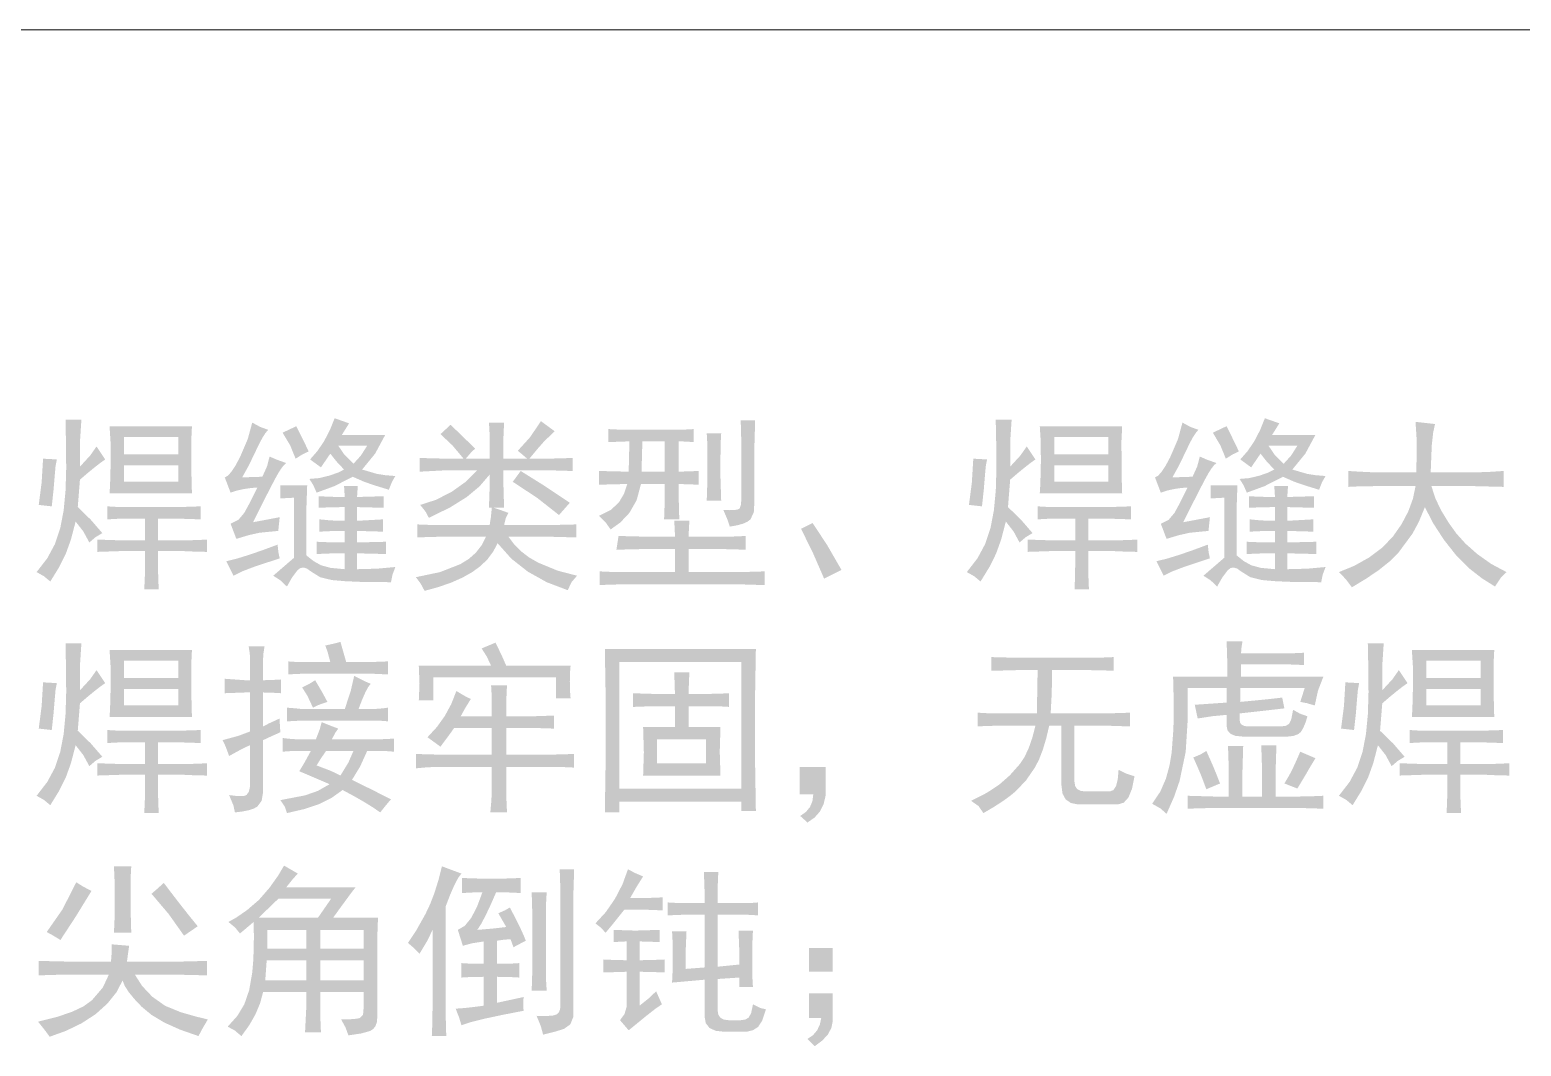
# Model space of a CAD drawing. Header units: millimetres. Extents: x 3 to 591, y 5 to 206.
# Drawn here: x 467.81 to 491.14, y 188.92 to 204.82 of the extents above; entities that cross this region are included whole.
import ezdxf

# ---------------------------------------------------------------- set-up
doc = ezdxf.new("R2010")
doc.units = ezdxf.units.MM

msp = doc.modelspace()

# ---------------------------------------------------------------- hatches: boundary and pattern name
h = msp.add_hatch(color=7)
h.paths.add_polyline_path([(472.140541, 196.598349), (472.253333, 196.508983), (472.366539, 196.445662), (472.516056, 196.404597), (472.73916, 196.383375), (472.73916, 196.631973), (472.499106, 196.629148), (472.298739, 196.620949), (472.298739, 196.812772), (472.499106, 196.804366), (472.73916, 196.801748), (472.73916, 196.982546), (472.52708, 196.979652), (472.343939, 196.970971), (472.343939, 197.163345), (472.52708, 197.146257), (472.73916, 197.140745), (472.73916, 197.355168), (472.518812, 197.352343), (472.332364, 197.344143), (472.332364, 197.524942), (472.518812, 197.51626), (472.73916, 197.513366), (472.728136, 197.683141), (472.942559, 197.683141), (472.931535, 197.513366), (473.349356, 197.524942), (473.349356, 197.344143), (472.931535, 197.355168), (472.931535, 197.140745), (473.338331, 197.163345), (473.338331, 196.970971), (472.931535, 196.982546), (472.931535, 196.801748), (473.383531, 196.812772), (473.383531, 196.620949), (472.931535, 196.631973), (472.931535, 196.383375), (473.244901, 196.391781), (473.530154, 196.417551), (473.485093, 196.296076), (473.462355, 196.179977), (472.982246, 196.185489), (472.749082, 196.195411), (472.535762, 196.213601), (472.351932, 196.259145), (472.207789, 196.349751), (472.148172, 196.392953), (472.093412, 196.410109), (472.043613, 196.401221), (471.998878, 196.366287), (471.9153, 196.254942), (471.834616, 196.112177), (471.730092, 196.211051), (471.620193, 196.2814), (471.947615, 196.564174), (471.947615, 197.502342), (471.733193, 197.490767), (471.733193, 197.694165), (472.151565, 197.694165), (472.140541, 197.377768)])
h.paths.add_polyline_path([(472.366539, 197.976939), (472.196765, 198.100962), (472.314036, 198.235183), (472.417251, 198.389248), (472.506134, 198.560055), (472.580962, 198.745333), (472.80696, 198.665958), (472.693961, 198.485159), (473.371956, 198.485159), (473.213757, 198.191361), (473.010358, 197.942763), (473.241869, 197.874964), (473.367615, 197.855051), (473.530154, 197.84134), (473.476549, 197.747909), (473.428731, 197.626366), (473.191157, 197.699677), (473.041502, 197.751905), (472.863735, 197.829764), (472.57545, 197.68259), (472.298739, 197.581166), (472.247821, 197.696921), (472.18574, 197.79614), (472.336567, 197.80868), (472.496075, 197.846852), (472.636083, 197.896048), (472.728136, 197.942763), (472.606593, 198.072643), (472.513162, 198.191361)])
h.paths.add_polyline_path([(470.862824, 197.81874), (470.911408, 197.84686), (470.967072, 197.908932), (471.029868, 198.005007), (471.099846, 198.135137), (471.221458, 198.417497), (471.29222, 198.677533), (471.416519, 198.609458), (471.540818, 198.564534), (471.499064, 198.514218), (471.453175, 198.442715), (471.403152, 198.350128), (471.348996, 198.236561), (471.238615, 198.0076), (471.134022, 197.81874), (471.320539, 197.826939), (471.450419, 197.829764), (471.523662, 197.993544), (471.563418, 198.146162), (471.673455, 198.098137), (471.823592, 198.044738), (471.786816, 198.01145), (471.744355, 197.957026), (471.696313, 197.881415), (471.642793, 197.784564), (471.579128, 197.662298), (471.501407, 197.510473), (471.409629, 197.329088), (471.303796, 197.118145), (471.350942, 197.127128), (471.436225, 197.143294), (471.559749, 197.166592), (471.721617, 197.196969), (471.699017, 196.982546), (471.40522, 196.953883), (471.235583, 196.915849), (471.043622, 196.857972), (470.953223, 197.095545), (471.07449, 197.154525), (471.167646, 197.264768), (471.258252, 197.431442), (471.371595, 197.660541), (471.279474, 197.654822), (471.162134, 197.637941), (471.045069, 197.612241), (470.953223, 197.581166)])
h.paths.add_polyline_path([(471.721617, 196.553149), (471.325845, 196.422511), (471.136502, 196.350509), (470.998423, 196.2814), (470.885424, 196.50795), (471.054853, 196.54998), (471.247021, 196.609373), (471.458825, 196.682685), (471.687993, 196.767572), (471.701704, 196.646098)])
h.paths.add_polyline_path([(471.981791, 198.620758), (472.044715, 198.494357), (472.097822, 198.386354), (472.141006, 198.296747), (472.174165, 198.225537), (472.077771, 198.179992), (471.970215, 198.112537), (471.885466, 198.32131), (471.766817, 198.519334)])
h.paths.add_polyline_path([(472.874759, 198.033162), (472.990515, 198.16008), (473.089733, 198.315936), (472.637737, 198.315936), (472.730823, 198.177443)])
h = msp.add_hatch(color=7)
h.paths.add_polyline_path([(486.689078, 196.598349), (486.80187, 196.508983), (486.915076, 196.445662), (487.064593, 196.404597), (487.287697, 196.383375), (487.287697, 196.631973), (487.047643, 196.629148), (486.847276, 196.620949), (486.847276, 196.812772), (487.047643, 196.804366), (487.287697, 196.801748), (487.287697, 196.982546), (487.075617, 196.979652), (486.892476, 196.970971), (486.892476, 197.163345), (487.075617, 197.146257), (487.287697, 197.140745), (487.287697, 197.355168), (487.067349, 197.352343), (486.880901, 197.344143), (486.880901, 197.524942), (487.067349, 197.51626), (487.287697, 197.513366), (487.276673, 197.683141), (487.491096, 197.683141), (487.480072, 197.513366), (487.897893, 197.524942), (487.897893, 197.344143), (487.480072, 197.355168), (487.480072, 197.140745), (487.886868, 197.163345), (487.886868, 196.970971), (487.480072, 196.982546), (487.480072, 196.801748), (487.932068, 196.812772), (487.932068, 196.620949), (487.480072, 196.631973), (487.480072, 196.383375), (487.793437, 196.391781), (488.078691, 196.417551), (488.033629, 196.296076), (488.010892, 196.179977), (487.530783, 196.185489), (487.297619, 196.195411), (487.084299, 196.213601), (486.900469, 196.259145), (486.756326, 196.349751), (486.696708, 196.392953), (486.641949, 196.410109), (486.59215, 196.401221), (486.547415, 196.366287), (486.463837, 196.254942), (486.383153, 196.112177), (486.278629, 196.211051), (486.16873, 196.2814), (486.496152, 196.564174), (486.496152, 197.502342), (486.28173, 197.490767), (486.28173, 197.694165), (486.700102, 197.694165), (486.689078, 197.377768)])
h.paths.add_polyline_path([(486.915076, 197.976939), (486.745302, 198.100962), (486.862573, 198.235183), (486.965788, 198.389248), (487.054671, 198.560055), (487.129499, 198.745333), (487.355497, 198.665958), (487.242498, 198.485159), (487.920493, 198.485159), (487.762294, 198.191361), (487.558895, 197.942763), (487.790406, 197.874964), (487.916152, 197.855051), (488.078691, 197.84134), (488.025086, 197.747909), (487.977268, 197.626366), (487.739694, 197.699677), (487.590039, 197.751905), (487.412272, 197.829764), (487.123986, 197.68259), (486.847276, 197.581166), (486.796358, 197.696921), (486.734277, 197.79614), (486.885104, 197.80868), (487.044611, 197.846852), (487.18462, 197.896048), (487.276673, 197.942763), (487.15513, 198.072643), (487.061699, 198.191361)])
h.paths.add_polyline_path([(485.411361, 197.81874), (485.459945, 197.84686), (485.515609, 197.908932), (485.578405, 198.005007), (485.648383, 198.135137), (485.769995, 198.417497), (485.840757, 198.677533), (485.965056, 198.609458), (486.089355, 198.564534), (486.047601, 198.514218), (486.001712, 198.442715), (485.951689, 198.350128), (485.897532, 198.236561), (485.787152, 198.0076), (485.682559, 197.81874), (485.869076, 197.826939), (485.998956, 197.829764), (486.072199, 197.993544), (486.111955, 198.146162), (486.221992, 198.098137), (486.372129, 198.044738), (486.335352, 198.01145), (486.292892, 197.957026), (486.24485, 197.881415), (486.19133, 197.784564), (486.127665, 197.662298), (486.049943, 197.510473), (485.958166, 197.329088), (485.852333, 197.118145), (485.899479, 197.127128), (485.984762, 197.143294), (486.108286, 197.166592), (486.270154, 197.196969), (486.247554, 196.982546), (485.953756, 196.953883), (485.78412, 196.915849), (485.592159, 196.857972), (485.50176, 197.095545), (485.623027, 197.154525), (485.716183, 197.264768), (485.806789, 197.431442), (485.920132, 197.660541), (485.82801, 197.654822), (485.71067, 197.637941), (485.593606, 197.612241), (485.50176, 197.581166)])
h.paths.add_polyline_path([(486.270154, 196.553149), (485.874381, 196.422511), (485.685039, 196.350509), (485.54696, 196.2814), (485.43396, 196.50795), (485.60339, 196.54998), (485.795558, 196.609373), (486.007362, 196.682685), (486.23653, 196.767572), (486.250241, 196.646098)])
h.paths.add_polyline_path([(486.530328, 198.620758), (486.593252, 198.494357), (486.646358, 198.386354), (486.689543, 198.296747), (486.722702, 198.225537), (486.626308, 198.179992), (486.518752, 198.112537), (486.434003, 198.32131), (486.315354, 198.519334)])
h.paths.add_polyline_path([(487.423296, 198.033162), (487.539052, 198.16008), (487.63827, 198.315936), (487.186274, 198.315936), (487.27936, 198.177443)])
h = msp.add_hatch(color=7)
h.paths.add_polyline_path([(469.060508, 197.570142), (469.065891, 197.655718), (469.070499, 197.766099), (469.074383, 197.901284), (469.077595, 198.061274), (469.075873, 198.373469), (469.060508, 198.620758), (470.349249, 198.620758), (470.338225, 198.39476), (470.338862, 198.127084), (470.340843, 197.900388), (470.344271, 197.714724), (470.349249, 197.570142)])
h.paths.add_polyline_path([(469.818429, 196.666149), (469.818429, 196.53055), (469.821047, 196.27892), (469.829453, 196.066978), (469.603455, 196.066978), (469.612136, 196.259145), (469.61503, 196.496374), (469.61503, 196.666149), (469.219258, 196.666149), (468.868685, 196.654573), (468.868685, 196.846947), (469.219258, 196.835372), (469.61503, 196.835372), (469.61503, 197.174369), (469.366432, 197.174369), (469.17392, 197.171544), (469.026884, 197.163345), (469.026884, 197.366743), (469.171026, 197.358062), (469.354857, 197.355168), (470.134826, 197.355168), (470.484848, 197.366743), (470.484848, 197.163345), (470.145851, 197.174369), (469.818429, 197.174369), (469.818429, 196.835372), (470.180026, 196.835372), (470.399961, 196.838266), (470.586823, 196.846947), (470.586823, 196.654573), (470.422767, 196.657467), (470.225226, 196.666149)])
h.paths.add_polyline_path([(468.992708, 198.100962), (468.917157, 198.047107), (468.826103, 197.976456), (468.719547, 197.888959), (468.597487, 197.784564), (468.563312, 197.355168), (468.766779, 197.157557), (468.947509, 196.948371), (468.840022, 196.883534), (468.74411, 196.801748), (468.650955, 196.973727), (468.529687, 197.129169), (468.457478, 196.850944), (468.377001, 196.626461), (468.273648, 196.418653), (468.133915, 196.191001), (468.034972, 196.27327), (467.919492, 196.338176), (468.087337, 196.555768), (468.207227, 196.779148), (468.289082, 197.023405), (468.342826, 197.304456), (468.372591, 197.616582), (468.382513, 197.954339), (468.379688, 198.327167), (468.371489, 198.722733), (468.620087, 198.722733), (468.597487, 198.37216), (468.597487, 197.987963), (468.758304, 198.163111), (468.857109, 198.30436)])
h.paths.add_polyline_path([(470.134826, 198.180337), (470.134826, 198.451535), (469.287057, 198.451535), (469.287057, 198.180337)])
h.paths.add_polyline_path([(470.134826, 197.75094), (470.134826, 198.010563), (469.287057, 198.010563), (469.287057, 197.75094)])
h.paths.add_polyline_path([(468.23589, 198.100962), (468.215908, 197.994991), (468.201714, 197.835276), (468.184696, 197.624781), (468.156515, 197.366743), (467.953116, 197.389343), (467.998178, 197.739571), (468.020916, 198.112537)])
h = msp.add_hatch(color=7)
h.paths.add_polyline_path([(474.5977, 198.112537), (474.422276, 198.321379), (474.236103, 198.496735), (474.394302, 198.643358), (474.778499, 198.270736), (474.71318, 198.20838), (474.631324, 198.112537), (475.005048, 198.112537), (475.005048, 198.41736), (475.002155, 198.561296), (474.993473, 198.677533), (475.231047, 198.677533), (475.219471, 198.41736), (475.219471, 198.112537), (475.592644, 198.112537), (475.510375, 198.182817), (475.445469, 198.236561), (475.63743, 198.448503), (475.807067, 198.700133), (476.022041, 198.541934), (475.857778, 198.383735), (475.757733, 198.270461), (475.626268, 198.112537), (475.909041, 198.112537), (476.304263, 198.123562), (476.304263, 197.920163), (475.909041, 197.931739), (475.219471, 197.931739), (475.219471, 197.739365), (475.231047, 197.344143), (475.072848, 197.344143), (475.197009, 197.301562), (475.298846, 197.264768), (475.259159, 197.188701), (475.231047, 197.072945), (475.909041, 197.072945), (476.361038, 197.08397), (476.361038, 196.880571), (475.920066, 196.892147), (475.298846, 196.892147), (475.391433, 196.769045), (475.500453, 196.660154), (475.625803, 196.565423), (475.767379, 196.484799), (476.068274, 196.360569), (476.372062, 196.2814), (476.290069, 196.185558), (476.225439, 196.055402), (475.900498, 196.178736), (475.603668, 196.344239), (475.343632, 196.548809), (475.129072, 196.790172), (475.061884, 196.660171), (474.97356, 196.541436), (474.864049, 196.43407), (474.733299, 196.338176), (474.580647, 196.252195), (474.405464, 196.174533), (474.20775, 196.105244), (473.987505, 196.044378), (473.92508, 196.160064), (473.851906, 196.258801), (474.228937, 196.337969), (474.546437, 196.462199), (474.679452, 196.544261), (474.790763, 196.643273), (474.88037, 196.759235), (474.948273, 196.892147), (474.371702, 196.892147), (474.111735, 196.889253), (473.874506, 196.880571), (473.874506, 197.08397), (474.091685, 197.075564), (474.360127, 197.072945), (475.005048, 197.072945), (475.024548, 197.196969), (475.038673, 197.344143), (474.993473, 197.344143), (475.002155, 197.55581), (475.005048, 197.739365), (475.005048, 197.863939), (474.847608, 197.679971), (474.648412, 197.513366), (474.389685, 197.352136), (474.055304, 197.185945), (474.004041, 197.281856), (473.919706, 197.389343), (474.168097, 197.469614), (474.416902, 197.598254), (474.63973, 197.757762), (474.812123, 197.931739), (474.337527, 197.931739), (473.90813, 197.909139), (473.90813, 198.123562), (474.337527, 198.112537)])
h.paths.add_polyline_path([(475.490669, 197.920163), (475.852129, 197.694096), (476.259063, 197.422967), (476.08984, 197.231144), (475.744986, 197.501998), (475.366646, 197.75094)])
h = msp.add_hatch(color=7)
h.paths.add_polyline_path([(477.733406, 197.163345), (477.741605, 197.391892), (477.74443, 197.581166), (477.74443, 197.716765), (477.371809, 197.716765), (477.30394, 197.462448), (477.19101, 197.264768), (477.049692, 197.115113), (476.897212, 197.005146), (476.823556, 197.109257), (476.716414, 197.219569), (476.90114, 197.311415), (477.026748, 197.428479), (477.107294, 197.565387), (477.156835, 197.716765), (476.716414, 197.705741), (476.716414, 197.920163), (477.179435, 197.909139), (477.19101, 198.383735), (476.863037, 198.37216), (476.863037, 198.575558), (477.035361, 198.567152), (477.23621, 198.564534), (477.90318, 198.564534), (478.03871, 198.567152), (478.196978, 198.575558), (478.196978, 198.37216), (478.064204, 198.380842), (477.959955, 198.383735), (477.959955, 197.909139), (478.276353, 197.920163), (478.276353, 197.705741), (477.959955, 197.716765), (477.959955, 197.570142), (477.97098, 197.163345)])
h.paths.add_polyline_path([(477.90318, 196.892147), (477.900355, 196.999289), (477.892156, 197.140745), (478.129179, 197.140745), (478.120773, 196.999289), (478.118154, 196.892147), (478.603775, 196.892147), (478.818335, 196.894765), (479.010572, 196.903171), (479.010572, 196.688748), (478.603775, 196.699773), (478.118154, 196.699773), (478.118154, 196.338176), (478.931748, 196.338176), (479.30437, 196.3492), (479.30437, 196.134777), (478.942772, 196.145801), (477.111635, 196.145801), (476.908168, 196.143183), (476.727438, 196.134777), (476.727438, 196.3492), (476.908168, 196.341), (477.111635, 196.338176), (477.90318, 196.338176), (477.90318, 196.699773), (477.462208, 196.699773), (476.987612, 196.688748), (477.021236, 196.903171), (477.462208, 196.892147)])
h.paths.add_polyline_path([(479.157746, 198.711157), (479.146171, 198.315936), (479.146171, 197.445567), (479.136318, 197.273174), (479.083883, 197.162794), (479.036143, 197.126), (478.966543, 197.094994), (478.875136, 197.069776), (478.761974, 197.050346), (478.719737, 197.171475), (478.66055, 197.309968), (478.761104, 197.307066), (478.837008, 197.309899), (478.888211, 197.318417), (478.91466, 197.332568), (478.935744, 197.39203), (478.942772, 197.502342), (478.942772, 198.315936), (478.931748, 198.711157)])
h.paths.add_polyline_path([(478.626375, 198.507759), (478.617969, 198.352385), (478.61535, 198.157737), (478.61535, 197.807164), (478.626375, 197.457143), (478.400376, 197.457143), (478.411952, 197.807164), (478.411952, 198.157737), (478.409058, 198.352385), (478.400376, 198.507759)])
h.paths.add_polyline_path([(477.74443, 197.909139), (477.74443, 198.383735), (477.394409, 198.383735), (477.389344, 198.23098), (477.385727, 198.100962), (477.383557, 197.993682), (477.382833, 197.909139)])
h = msp.add_hatch(color=7)
h.paths.add_polyline_path([(483.609045, 197.570142), (483.614428, 197.655718), (483.619035, 197.766099), (483.62292, 197.901284), (483.626132, 198.061274), (483.62441, 198.373469), (483.609045, 198.620758), (484.897786, 198.620758), (484.886762, 198.39476), (484.887399, 198.127084), (484.88938, 197.900388), (484.892808, 197.714724), (484.897786, 197.570142)])
h.paths.add_polyline_path([(484.366966, 196.666149), (484.366966, 196.53055), (484.369584, 196.27892), (484.37799, 196.066978), (484.151992, 196.066978), (484.160673, 196.259145), (484.163567, 196.496374), (484.163567, 196.666149), (483.767795, 196.666149), (483.417222, 196.654573), (483.417222, 196.846947), (483.767795, 196.835372), (484.163567, 196.835372), (484.163567, 197.174369), (483.914969, 197.174369), (483.722457, 197.171544), (483.575421, 197.163345), (483.575421, 197.366743), (483.719563, 197.358062), (483.903394, 197.355168), (484.683363, 197.355168), (485.033385, 197.366743), (485.033385, 197.163345), (484.694388, 197.174369), (484.366966, 197.174369), (484.366966, 196.835372), (484.728563, 196.835372), (484.948498, 196.838266), (485.13536, 196.846947), (485.13536, 196.654573), (484.971304, 196.657467), (484.773763, 196.666149)])
h.paths.add_polyline_path([(483.541245, 198.100962), (483.465694, 198.047107), (483.37464, 197.976456), (483.268084, 197.888959), (483.146024, 197.784564), (483.111849, 197.355168), (483.315316, 197.157557), (483.496046, 196.948371), (483.388559, 196.883534), (483.292647, 196.801748), (483.199492, 196.973727), (483.078224, 197.129169), (483.006015, 196.850944), (482.925538, 196.626461), (482.822185, 196.418653), (482.682452, 196.191001), (482.583509, 196.27327), (482.468029, 196.338176), (482.635874, 196.555768), (482.755763, 196.779148), (482.837619, 197.023405), (482.891362, 197.304456), (482.921128, 197.616582), (482.93105, 197.954339), (482.928225, 198.327167), (482.920026, 198.722733), (483.168624, 198.722733), (483.146024, 198.37216), (483.146024, 197.987963), (483.306841, 198.163111), (483.405646, 198.30436)])
h.paths.add_polyline_path([(484.683363, 198.180337), (484.683363, 198.451535), (483.835594, 198.451535), (483.835594, 198.180337)])
h.paths.add_polyline_path([(484.683363, 197.75094), (484.683363, 198.010563), (483.835594, 198.010563), (483.835594, 197.75094)])
h.paths.add_polyline_path([(482.784427, 198.100962), (482.764445, 197.994991), (482.750251, 197.835276), (482.733233, 197.624781), (482.705052, 197.366743), (482.501653, 197.389343), (482.546715, 197.739571), (482.569453, 198.112537)])
h = msp.add_hatch(color=7)
h.dxf.hatch_style = 2
h.paths.add_polyline_path([(489.49681, 197.897564), (489.50147, 198.079034), (489.503907, 198.228155), (489.504174, 198.344823), (489.502322, 198.428935), (489.485786, 198.688557), (489.790608, 198.654933), (489.760911, 198.516372), (489.739896, 198.32696), (489.722808, 197.897564), (490.29938, 197.897564), (490.592833, 197.903076), (490.864375, 197.920163), (490.864375, 197.671565), (490.400803, 197.683141), (489.734384, 197.683141), (489.796327, 197.489251), (489.892583, 197.29288), (490.006684, 197.106501), (490.124093, 196.942859), (490.265066, 196.785762), (490.451515, 196.620398), (490.670623, 196.465024), (490.909575, 196.338176), (490.818969, 196.247914), (490.728776, 196.112177), (490.526687, 196.239439), (490.327492, 196.394399), (490.129399, 196.59077), (489.931719, 196.840884), (489.758086, 197.107948), (489.632409, 197.355168), (489.538909, 197.127722), (489.440035, 196.942859), (489.219549, 196.643549), (489.083812, 196.507674), (488.914176, 196.3718), (488.714911, 196.236201), (488.490842, 196.100602), (488.394517, 196.227864), (488.287444, 196.338176), (488.522951, 196.434225), (488.755977, 196.564174), (488.966403, 196.720995), (489.134662, 196.897659), (489.267505, 197.088173), (489.372235, 197.287368), (489.445754, 197.487942), (489.485786, 197.683141), (488.863464, 197.683141), (488.620447, 197.680247), (488.434067, 197.671565), (488.434067, 197.920163), (488.620447, 197.908863), (488.863464, 197.897564)])
h = msp.add_hatch(color=7)
h.dxf.hatch_style = 2
h.paths.add_polyline_path([(480.236316, 196.236201), (480.055311, 196.65161), (479.874719, 197.01617), (480.055518, 197.10657), (480.281309, 196.764678), (480.507514, 196.372351)])
h = msp.add_hatch(color=7)
h.paths.add_polyline_path([(472.637737, 193.889724), (472.595018, 193.830055), (472.535762, 193.71995), (473.258956, 193.71995), (473.422736, 193.728632), (473.507555, 193.731526), (473.507555, 193.528127), (473.411505, 193.536327), (473.281556, 193.539152), (473.089733, 193.539152), (472.979215, 193.296203), (472.85216, 193.087155), (473.179995, 192.925993), (473.462355, 192.781782), (473.439092, 192.756667), (473.403168, 192.714396), (473.354532, 192.654968), (473.293132, 192.578383), (473.18853, 192.651144), (473.055765, 192.733826), (472.894784, 192.82643), (472.705536, 192.928956), (472.534315, 192.806104), (472.337876, 192.70847), (472.107537, 192.630887), (471.834616, 192.567359), (471.803541, 192.663684), (471.733193, 192.770757), (472.11739, 192.84462), (472.315345, 192.913591), (472.502138, 193.019356), (472.434028, 193.048811), (472.332226, 193.092529), (472.19673, 193.15051), (472.027542, 193.222754), (472.106572, 193.352634), (472.20834, 193.539152), (472.027542, 193.539152), (471.871548, 193.536327), (471.766817, 193.528127), (471.766817, 193.74255), (471.857216, 193.73125), (472.015415, 193.71995), (472.287164, 193.71995), (472.349313, 193.883661), (472.377563, 193.991148), (472.538656, 193.926174)])
h.paths.add_polyline_path([(471.258596, 194.646543), (471.258596, 194.98554), (471.252877, 195.067465), (471.235996, 195.177915), (471.484595, 195.177915), (471.467507, 195.067465), (471.461995, 194.98554), (471.461995, 194.646543), (471.588843, 194.649437), (471.744217, 194.658119), (471.744217, 194.443145), (471.588843, 194.451826), (471.461995, 194.45472), (471.461995, 193.923349), (471.555012, 193.971373), (471.721617, 194.047923), (471.724511, 193.920593), (471.733193, 193.832949), (471.563694, 193.756468), (471.461995, 193.708926), (471.461995, 192.895332), (471.439326, 192.75932), (471.371595, 192.668783), (471.315578, 192.63776), (471.238477, 192.612421), (471.140292, 192.592663), (471.021022, 192.578383), (470.998354, 192.68587), (470.930623, 192.849581), (471.032219, 192.837188), (471.111284, 192.833114), (471.167818, 192.837411), (471.201821, 192.850132), (471.238477, 192.900569), (471.258596, 192.985731), (471.258596, 193.629551), (471.204017, 193.606288), (471.131197, 193.570364), (471.040082, 193.521728), (470.930623, 193.460328), (470.877017, 193.606951), (470.8292, 193.708926), (471.077591, 193.776725), (471.258596, 193.844525), (471.258596, 194.45472), (471.179221, 194.45472), (470.862824, 194.443145), (470.862824, 194.669143), (471.179221, 194.646543)])
h.paths.add_polyline_path([(472.886335, 194.714343), (473.047152, 194.632487), (473.145957, 194.590319), (473.108544, 194.544215), (473.064102, 194.462919), (473.012632, 194.34638), (472.954134, 194.194547), (473.180133, 194.194547), (473.32965, 194.205846), (473.417155, 194.217146), (473.417155, 194.002724), (473.324, 194.010923), (473.202733, 194.013748), (472.095341, 194.013748), (471.98999, 194.010923), (471.834616, 194.002724), (471.834616, 194.217146), (471.978897, 194.205846), (472.072741, 194.194547), (472.73916, 194.194547), (472.832178, 194.476975)])
h.paths.add_polyline_path([(472.513162, 194.929316), (472.47065, 195.090134), (472.434338, 195.188939), (472.572487, 195.220014), (472.671361, 195.245714), (472.76176, 194.929316), (473.145957, 194.929316), (473.292718, 194.937516), (473.417155, 194.940341), (473.417155, 194.736942), (473.157533, 194.748518), (472.163141, 194.748518), (471.995709, 194.745624), (471.857216, 194.736942), (471.857216, 194.940341), (471.981515, 194.931935), (472.128965, 194.929316)])
h.paths.add_polyline_path([(472.298739, 193.313153), (472.521637, 193.228266), (472.671361, 193.154955), (472.795798, 193.358422), (472.874759, 193.539152), (472.445363, 193.539152), (472.357788, 193.409203)])
h.paths.add_polyline_path([(472.27614, 194.646543), (472.391895, 194.448519), (472.467963, 194.307546), (472.320857, 194.256765), (472.241964, 194.217146), (472.154252, 194.403664), (472.072741, 194.533544), (472.185603, 194.590043)])
h = msp.add_hatch(color=7)
h.paths.add_polyline_path([(474.710699, 194.352745), (474.620025, 194.205571), (474.552501, 194.081547), (475.038673, 194.081547), (475.038673, 194.319121), (475.035848, 194.426264), (475.027648, 194.567719), (475.276246, 194.567719), (475.264671, 194.307546), (475.264671, 194.081547), (475.660443, 194.081547), (476.010465, 194.093123), (476.010465, 193.889724), (475.660443, 193.900749), (475.264671, 193.900749), (475.264671, 193.482928), (475.942666, 193.482928), (476.146133, 193.485546), (476.326863, 193.493952), (476.326863, 193.279529), (476.146133, 193.287728), (475.942666, 193.290553), (475.264671, 193.290553), (475.264671, 192.951556), (475.267565, 192.784813), (475.276246, 192.578383), (475.016073, 192.578383), (475.032954, 192.773445), (475.038673, 192.951556), (475.038673, 193.290553), (474.247127, 193.290553), (474.035047, 193.284835), (473.851906, 193.267954), (473.851906, 193.493952), (474.035047, 193.485546), (474.247127, 193.482928), (475.038673, 193.482928), (475.038673, 193.900749), (474.450526, 193.900749), (474.420045, 193.856936), (474.374114, 193.793331), (474.312782, 193.709985), (474.236103, 193.606951), (474.032705, 193.754126), (474.179449, 193.913478), (474.303765, 194.087197), (474.40555, 194.275179), (474.484701, 194.47732), (474.614443, 194.40077)])
h.paths.add_polyline_path([(475.095448, 195.234139), (475.188328, 195.047759), (475.264671, 194.872541), (476.270639, 194.872541), (476.261957, 194.764985), (476.259063, 194.623943), (476.261957, 194.479663), (476.270639, 194.364321), (476.04464, 194.364321), (476.04464, 194.691743), (474.123104, 194.691743), (474.123104, 194.330145), (473.897106, 194.330145), (473.90813, 194.590319), (473.897106, 194.872541), (475.027648, 194.872541), (474.96226, 195.013928), (474.879923, 195.143739)])
h = msp.add_hatch(color=7)
h.paths.add_polyline_path([(486.779477, 195.256738), (486.762389, 195.146771), (486.756877, 195.064915), (487.378097, 195.064915), (487.547526, 195.067534), (487.739694, 195.07594), (487.739694, 194.884117), (487.547526, 194.892316), (487.378097, 194.895141), (486.756877, 194.895141), (486.756877, 194.703318), (488.045067, 194.703318), (487.96018, 194.482832), (487.909468, 194.251322), (487.7851, 194.287702), (487.68347, 194.307546), (487.751269, 194.52252), (486.745302, 194.52252), (486.745302, 194.307546), (486.968552, 194.328526), (487.152167, 194.34682), (487.296198, 194.362426), (487.400697, 194.375345), (487.434872, 194.206122), (487.318815, 194.192479), (487.163329, 194.174703), (486.968466, 194.152792), (486.734277, 194.126747), (486.734277, 194.025323), (486.742752, 193.980554), (486.768177, 193.948705), (486.810552, 193.92967), (486.869876, 193.923349), (487.378097, 193.923349), (487.455749, 193.93327), (487.508184, 193.963036), (487.543461, 194.037932), (487.570471, 194.183522), (487.677475, 194.12406), (487.796469, 194.081547), (487.762165, 193.975292), (487.727085, 193.89379), (487.691282, 193.836989), (487.654807, 193.804837), (487.577085, 193.775072), (487.491096, 193.76515), (486.779477, 193.76515), (486.670319, 193.775709), (486.592477, 193.807456), (486.545848, 193.860493), (486.530328, 193.934924), (486.530328, 194.104147), (486.315491, 194.084303), (486.078331, 194.047923), (486.033131, 194.262346), (486.530328, 194.296521), (486.530328, 194.52252), (485.920132, 194.52252), (485.920132, 193.991148), (485.891469, 193.528127), (485.795558, 193.070067), (485.710808, 192.825741), (485.592159, 192.555784), (485.49611, 192.640671), (485.366161, 192.713982), (485.493492, 192.902291), (485.581135, 193.104243), (485.637497, 193.310122), (485.671534, 193.51104), (485.699646, 193.889724), (485.705158, 194.273922), (485.694134, 194.703318), (486.541352, 194.703318), (486.541352, 194.895141), (486.538527, 195.064571), (486.530328, 195.256738)])
h.paths.add_polyline_path([(486.790501, 193.618527), (486.779477, 193.245354), (486.779477, 192.826981), (487.084299, 192.826981), (487.084299, 193.279529), (487.073275, 193.629551), (487.310297, 193.629551), (487.299273, 193.279529), (487.299273, 192.826981), (487.671894, 192.826981), (487.844218, 192.829875), (488.045067, 192.838557), (488.045067, 192.635159), (487.844218, 192.643565), (487.671894, 192.646183), (486.326929, 192.646183), (486.111955, 192.643565), (485.920132, 192.635159), (485.920132, 192.838557), (486.326929, 192.826981), (486.563952, 192.826981), (486.563952, 193.290553), (486.552927, 193.618527)])
h.paths.add_polyline_path([(487.920493, 193.426152), (487.838224, 193.290485), (487.773318, 193.177554), (487.63827, 192.951556), (487.434872, 193.030931), (487.512249, 193.161983), (487.564407, 193.262441), (487.614017, 193.3711), (487.68347, 193.528127)])
h.paths.add_polyline_path([(486.21393, 193.539152), (486.276011, 193.402175), (486.326929, 193.285041), (486.374747, 193.167701), (486.428353, 193.030931), (486.21393, 192.940532), (486.172658, 193.051808), (486.140067, 193.137867), (486.121378, 193.184178), (486.093489, 193.249557), (486.056506, 193.334056), (486.010532, 193.437728), (486.123393, 193.485546)])
h = msp.add_hatch(color=7)
h.paths.add_polyline_path([(469.060508, 194.070523), (469.065891, 194.156099), (469.070499, 194.26648), (469.074383, 194.401666), (469.077595, 194.561656), (469.075873, 194.87385), (469.060508, 195.121139), (470.349249, 195.121139), (470.338225, 194.895141), (470.338862, 194.627466), (470.340843, 194.40077), (470.344271, 194.215105), (470.349249, 194.070523)])
h.paths.add_polyline_path([(469.818429, 193.16653), (469.818429, 193.030931), (469.821047, 192.779301), (469.829453, 192.567359), (469.603455, 192.567359), (469.612136, 192.759526), (469.61503, 192.996756), (469.61503, 193.16653), (469.219258, 193.16653), (468.868685, 193.154955), (468.868685, 193.347329), (469.219258, 193.335753), (469.61503, 193.335753), (469.61503, 193.674751), (469.366432, 193.674751), (469.17392, 193.671926), (469.026884, 193.663726), (469.026884, 193.867125), (469.171026, 193.858443), (469.354857, 193.855549), (470.134826, 193.855549), (470.484848, 193.867125), (470.484848, 193.663726), (470.145851, 193.674751), (469.818429, 193.674751), (469.818429, 193.335753), (470.180026, 193.335753), (470.399961, 193.338647), (470.586823, 193.347329), (470.586823, 193.154955), (470.422767, 193.157848), (470.225226, 193.16653)])
h.paths.add_polyline_path([(468.992708, 194.601343), (468.917157, 194.547488), (468.826103, 194.476838), (468.719547, 194.389341), (468.597487, 194.284946), (468.563312, 193.855549), (468.766779, 193.657938), (468.947509, 193.448752), (468.840022, 193.383916), (468.74411, 193.302129), (468.650955, 193.474108), (468.529687, 193.629551), (468.457478, 193.351325), (468.377001, 193.126843), (468.273648, 192.919034), (468.133915, 192.691382), (468.034972, 192.773651), (467.919492, 192.838557), (468.087337, 193.056149), (468.207227, 193.279529), (468.289082, 193.523786), (468.342826, 193.804837), (468.372591, 194.116963), (468.382513, 194.45472), (468.379688, 194.827548), (468.371489, 195.223114), (468.620087, 195.223114), (468.597487, 194.872541), (468.597487, 194.488344), (468.758304, 194.663493), (468.857109, 194.804742)])
h.paths.add_polyline_path([(470.134826, 194.680718), (470.134826, 194.951916), (469.287057, 194.951916), (469.287057, 194.680718)])
h.paths.add_polyline_path([(470.134826, 194.251322), (470.134826, 194.510944), (469.287057, 194.510944), (469.287057, 194.251322)])
h.paths.add_polyline_path([(468.23589, 194.601343), (468.215908, 194.495372), (468.201714, 194.335658), (468.184696, 194.125162), (468.156515, 193.867125), (467.953116, 193.889724), (467.998178, 194.239953), (468.020916, 194.612919)])
h = msp.add_hatch(color=7)
h.paths.add_polyline_path([(479.168771, 195.132715), (479.157746, 194.488344), (479.157746, 193.279529), (479.168771, 192.600983), (478.942772, 192.600983), (478.942772, 192.748158), (477.032811, 192.748158), (477.032811, 192.578383), (476.806813, 192.578383), (476.817837, 193.290553), (476.817837, 194.488344), (476.806813, 195.132715)])
h.paths.add_polyline_path([(478.942772, 192.951556), (478.942772, 194.929316), (477.032811, 194.929316), (477.032811, 192.951556)])
h.paths.add_polyline_path([(478.750949, 194.228722), (478.68923, 194.233467), (478.606531, 194.236921), (478.502747, 194.239031), (478.377777, 194.239746), (478.118154, 194.239746), (478.118154, 193.912324), (478.61535, 193.912324), (478.603775, 193.528127), (478.61535, 193.154955), (477.405433, 193.154955), (477.417008, 193.516552), (477.405433, 193.912324), (477.90318, 193.912324), (477.90318, 194.239746), (477.608831, 194.239746), (477.467514, 194.236921), (477.247234, 194.228722), (477.247234, 194.443145), (477.467514, 194.434739), (477.608831, 194.43212), (477.90318, 194.43212), (477.892156, 194.771118), (478.129179, 194.771118), (478.120773, 194.590043), (478.118154, 194.43212), (478.366752, 194.43212), (478.575594, 194.434739), (478.750949, 194.443145)])
h.paths.add_polyline_path([(478.389352, 193.347329), (478.389352, 193.71995), (477.620407, 193.71995), (477.620407, 193.347329)])
h = msp.add_hatch(color=7)
h.dxf.hatch_style = 2
h.paths.add_polyline_path([(484.33279, 194.997116), (484.558858, 194.999734), (484.762187, 195.00814), (484.762187, 194.793718), (484.57002, 194.801917), (484.33279, 194.804742), (483.80197, 194.804742), (483.796251, 194.448795), (483.77937, 194.126747), (484.649188, 194.126747), (485.022361, 194.138323), (485.022361, 193.923349), (484.660763, 193.934924), (484.151992, 193.934924), (484.151992, 193.053531), (484.162551, 192.989142), (484.194298, 192.94315), (484.247335, 192.915555), (484.321766, 192.906356), (484.705963, 192.906356), (484.760947, 192.927544), (484.801875, 192.991106), (484.828746, 193.097042), (484.841562, 193.245354), (484.960073, 193.18596), (485.09016, 193.14393), (485.052531, 192.951082), (484.99666, 192.81327), (484.922496, 192.730545), (484.829987, 192.702958), (484.208767, 192.702958), (484.094863, 192.725609), (484.013568, 192.782057), (483.964828, 192.872405), (483.948593, 192.996756), (483.948593, 193.934924), (483.75677, 193.934924), (483.708901, 193.733076), (483.656174, 193.557479), (483.598485, 193.408135), (483.535733, 193.285041), (483.395518, 193.081298), (483.235872, 192.911869), (483.140572, 192.833234), (483.024136, 192.749536), (482.886513, 192.660876), (482.727651, 192.567359), (482.651584, 192.677326), (482.535829, 192.759182), (482.781464, 192.885066), (482.97625, 193.013843), (483.141545, 193.159295), (483.298159, 193.335753), (483.370403, 193.445187), (483.434998, 193.581595), (483.491946, 193.744875), (483.541245, 193.934924), (483.044049, 193.934924), (482.800963, 193.93203), (482.637252, 193.923349), (482.637252, 194.138323), (482.800963, 194.129641), (483.044049, 194.126747), (483.563845, 194.126747), (483.575421, 194.804742), (483.270047, 194.804742), (482.852226, 194.793718), (482.852226, 195.00814), (483.270047, 194.997116)])
h = msp.add_hatch(color=7)
h.paths.add_polyline_path([(489.428459, 194.070523), (489.433842, 194.156099), (489.43845, 194.26648), (489.442335, 194.401666), (489.445547, 194.561656), (489.443825, 194.87385), (489.428459, 195.121139), (490.717201, 195.121139), (490.706176, 194.895141), (490.706814, 194.627466), (490.708795, 194.40077), (490.712223, 194.215105), (490.717201, 194.070523)])
h.paths.add_polyline_path([(490.18638, 193.16653), (490.18638, 193.030931), (490.188999, 192.779301), (490.197405, 192.567359), (489.971407, 192.567359), (489.980088, 192.759526), (489.982982, 192.996756), (489.982982, 193.16653), (489.587209, 193.16653), (489.236637, 193.154955), (489.236637, 193.347329), (489.587209, 193.335753), (489.982982, 193.335753), (489.982982, 193.674751), (489.734384, 193.674751), (489.541872, 193.671926), (489.394835, 193.663726), (489.394835, 193.867125), (489.538978, 193.858443), (489.722808, 193.855549), (490.502778, 193.855549), (490.8528, 193.867125), (490.8528, 193.663726), (490.513802, 193.674751), (490.18638, 193.674751), (490.18638, 193.335753), (490.547978, 193.335753), (490.767913, 193.338647), (490.954775, 193.347329), (490.954775, 193.154955), (490.790719, 193.157848), (490.593177, 193.16653)])
h.paths.add_polyline_path([(489.36066, 194.601343), (489.285109, 194.547488), (489.194055, 194.476838), (489.087498, 194.389341), (488.965439, 194.284946), (488.931263, 193.855549), (489.134731, 193.657938), (489.31546, 193.448752), (489.207973, 193.383916), (489.112062, 193.302129), (489.018907, 193.474108), (488.897639, 193.629551), (488.82543, 193.351325), (488.744953, 193.126843), (488.6416, 192.919034), (488.501867, 192.691382), (488.402923, 192.773651), (488.287444, 192.838557), (488.455289, 193.056149), (488.575178, 193.279529), (488.657034, 193.523786), (488.710777, 193.804837), (488.740543, 194.116963), (488.750465, 194.45472), (488.74764, 194.827548), (488.73944, 195.223114), (488.988038, 195.223114), (488.965439, 194.872541), (488.965439, 194.488344), (489.126256, 194.663493), (489.225061, 194.804742)])
h.paths.add_polyline_path([(490.502778, 194.680718), (490.502778, 194.951916), (489.655009, 194.951916), (489.655009, 194.680718)])
h.paths.add_polyline_path([(490.502778, 194.251322), (490.502778, 194.510944), (489.655009, 194.510944), (489.655009, 194.251322)])
h.paths.add_polyline_path([(488.603841, 194.601343), (488.58386, 194.495372), (488.569666, 194.335658), (488.552647, 194.125162), (488.524466, 193.867125), (488.321068, 193.889724), (488.36613, 194.239953), (488.388867, 194.612919)])
h = msp.add_hatch(color=7)
h.dxf.hatch_style = 2
h.paths.add_polyline_path([(479.852119, 193.290553), (480.258916, 193.290553), (480.258916, 192.838557), (480.228221, 192.706369), (480.17086, 192.592577), (480.086834, 192.497182), (479.976143, 192.420185), (479.863144, 192.522159), (479.952131, 192.585825), (480.015693, 192.663546), (480.05383, 192.755323), (480.066542, 192.861157), (479.852119, 192.861157)])
h = msp.add_hatch(color=7)
h.paths.add_polyline_path([(469.083108, 190.242931), (469.091789, 190.361581), (469.094683, 190.514129), (469.366432, 190.49153), (469.332257, 190.242931), (470.112227, 190.242931), (470.586823, 190.254507), (470.586823, 190.028509), (470.123251, 190.039533), (469.456832, 190.039533), (469.569693, 189.862937), (469.728029, 189.695023), (469.929705, 189.552396), (470.173963, 189.451938), (470.41257, 189.384069), (470.597847, 189.338938), (470.515854, 189.200377), (470.451224, 189.078765), (470.162568, 189.179637), (469.918405, 189.289605), (469.718788, 189.408667), (469.563767, 189.536825), (469.445532, 189.662097), (469.356235, 189.772538), (469.295877, 189.8682), (469.264457, 189.949134), (469.171095, 189.768128), (469.026884, 189.587536), (468.839953, 189.419278), (468.619536, 189.276651), (468.376794, 189.159587), (468.122891, 189.06774), (468.098594, 189.10369), (468.060397, 189.155246), (468.008246, 189.222305), (467.942092, 189.304763), (468.231893, 189.376481), (468.468778, 189.456003), (468.652746, 189.543276), (468.783798, 189.638248), (468.954468, 189.837444), (469.049483, 190.039533), (468.472912, 190.039533), (468.201645, 190.036708), (467.953116, 190.028509), (467.953116, 190.254507), (468.461888, 190.242931)])
h.paths.add_polyline_path([(469.400056, 191.73452), (469.39165, 191.587483), (469.389032, 191.418122), (469.389032, 191.079125), (469.400056, 190.694928), (469.128858, 190.694928), (469.13754, 190.86987), (469.140434, 191.079125), (469.140434, 191.407098), (469.13754, 191.550965), (469.128858, 191.73452)])
h.paths.add_polyline_path([(468.778286, 191.350323), (468.532306, 190.949176), (468.292114, 190.581929), (468.176427, 190.652691), (468.077691, 190.706503), (468.323257, 191.059419), (468.540712, 191.485922), (468.645236, 191.418122)])
h.paths.add_polyline_path([(469.908828, 191.474898), (470.060447, 191.275633), (470.199456, 191.096213), (470.325857, 190.936636), (470.439648, 190.796903), (470.225226, 190.649728), (469.984896, 190.988795), (469.716454, 191.305123), (469.798378, 191.375748)])
h = msp.add_hatch(color=7)
h.paths.add_polyline_path([(472.140541, 189.768335), (471.461995, 189.768335), (471.415383, 189.59385), (471.343346, 189.420863), (471.245884, 189.249219), (471.122997, 189.078765), (471.017991, 189.166821), (470.908023, 189.225939), (471.057747, 189.392682), (471.168197, 189.575961), (471.244265, 189.79624), (471.29222, 190.073157), (471.306371, 190.237066), (471.314889, 190.423661), (471.317723, 190.63289), (471.31482, 190.864702), (471.100397, 190.683904), (471.026741, 190.774096), (470.919599, 190.864702), (471.043484, 190.933673), (471.212845, 191.051013), (471.3964, 191.208867), (471.563418, 191.401035), (471.698948, 191.591962), (471.789417, 191.746095), (472.004391, 191.621521), (471.930734, 191.539734), (471.823592, 191.407098), (472.908935, 191.407098), (472.86563, 191.352011), (472.792766, 191.254549), (472.690343, 191.114713), (472.558362, 190.932502), (473.258956, 190.932502), (473.25055, 190.697753), (473.247932, 190.49153), (473.247932, 189.373114), (473.240818, 189.296116), (473.219545, 189.234621), (473.184215, 189.188629), (473.134933, 189.15814), (472.993546, 189.118866), (472.795936, 189.09034), (472.750391, 189.214639), (472.682937, 189.338938), (472.785971, 189.340377), (472.869316, 189.344657), (472.932921, 189.351728), (472.976734, 189.361538), (473.02469, 189.409494), (473.032958, 189.508713), (473.032958, 189.768335), (472.354963, 189.768335), (472.354963, 189.542337), (472.357857, 189.356095), (472.366539, 189.13554), (472.117941, 189.13554), (472.140541, 189.587536)])
h.paths.add_polyline_path([(472.321339, 190.932502), (472.524738, 191.226299), (471.699017, 191.226299), (471.394195, 190.932502)])
h.paths.add_polyline_path([(473.032958, 189.949134), (473.032958, 190.265531), (472.354963, 190.265531), (472.354963, 189.949134)])
h.paths.add_polyline_path([(473.032958, 190.44633), (473.032958, 190.740128), (472.354963, 190.740128), (472.354963, 190.44633)])
h.paths.add_polyline_path([(472.140541, 189.949134), (472.140541, 190.265531), (471.518219, 190.265531), (471.495619, 189.949134)])
h.paths.add_polyline_path([(472.140541, 190.44633), (472.140541, 190.740128), (471.529794, 190.740128), (471.529794, 190.44633)])
h = msp.add_hatch(color=7)
h.paths.add_polyline_path([(475.174272, 191.542697), (475.34942, 191.545315), (475.490669, 191.553721), (475.490669, 191.316699), (475.33247, 191.324898), (475.106472, 191.327723), (475.015832, 191.121422), (474.93656, 190.954757), (474.868657, 190.827676), (474.812123, 190.740128), (475.072297, 190.762521), (475.264671, 190.785327), (475.140647, 191.000301), (475.242209, 191.045294), (475.321446, 191.090701), (475.413232, 190.914062), (475.485226, 190.768584), (475.537479, 190.654216), (475.570044, 190.570905), (475.37767, 190.46893), (475.33247, 190.593504), (475.239315, 190.587785), (475.118048, 190.570905), (475.118048, 190.209307), (475.329645, 190.211926), (475.468069, 190.220332), (475.468069, 189.994333), (475.312695, 190.003015), (475.118048, 190.005909), (475.118048, 189.599112), (475.535869, 189.689511), (475.530081, 189.573343), (475.535869, 189.474537), (475.202177, 189.409632), (474.925122, 189.350514), (474.710217, 189.296839), (474.563525, 189.248539), (474.529487, 189.364363), (474.473126, 189.508713), (474.538849, 189.511512), (474.634287, 189.519944), (474.759387, 189.53406), (474.914098, 189.553912), (474.914098, 190.005909), (474.707392, 190.003015), (474.563525, 189.994333), (474.563525, 190.220332), (474.702018, 190.211926), (474.914098, 190.209307), (474.914098, 190.559329), (474.730268, 190.530804), (474.586125, 190.49153), (474.507301, 190.740128), (474.61589, 190.803724), (474.716212, 190.926438), (474.807989, 191.102896), (474.891498, 191.327723), (474.72193, 191.324898), (474.575101, 191.316699), (474.575101, 191.553721), (474.718899, 191.545315), (474.925122, 191.542697)])
h.paths.add_polyline_path([(474.563525, 191.621521), (474.513907, 191.554953), (474.455969, 191.446165), (474.38966, 191.295107), (474.314927, 191.101725), (474.314927, 189.497137), (474.326502, 189.078765), (474.100504, 189.078765), (474.108703, 189.27107), (474.111528, 189.486113), (474.111528, 190.740128), (474.032567, 190.573454), (473.90813, 190.367506), (473.828893, 190.449017), (473.727331, 190.536729), (473.851355, 190.721938), (473.998529, 190.983214), (474.073986, 191.142386), (474.142465, 191.320626), (474.204021, 191.517987), (474.258703, 191.73452)])
h.paths.add_polyline_path([(476.326863, 191.68932), (476.315838, 191.339299), (476.315838, 189.384138), (476.267469, 189.262526), (476.168664, 189.191764), (476.024797, 189.146771), (475.841242, 189.101365), (475.804311, 189.237377), (475.739267, 189.395714), (475.884719, 189.391235), (476.004953, 189.401226), (476.051978, 189.417021), (476.085568, 189.447803), (476.105722, 189.493468), (476.11244, 189.553912), (476.11244, 191.339299), (476.100864, 191.68932)])
h.paths.add_polyline_path([(475.897466, 191.327723), (475.88906, 191.186405), (475.886442, 190.966126), (475.886442, 190.118908), (475.88906, 189.923709), (475.897466, 189.790935), (475.660443, 189.790935), (475.668643, 189.923709), (475.671468, 190.118908), (475.671468, 190.966126), (475.668643, 191.180618), (475.660443, 191.327723)])
h = msp.add_hatch(color=7)
h.paths.add_polyline_path([(478.366752, 191.1585), (478.366752, 191.316699), (478.363858, 191.44899), (478.355177, 191.644121), (478.581175, 191.644121), (478.572769, 191.443616), (478.570151, 191.316699), (478.570151, 191.1585), (478.942772, 191.1585), (479.092496, 191.161118), (479.202946, 191.169524), (479.202946, 190.966126), (479.100971, 190.974808), (478.954348, 190.977701), (478.570151, 190.977701), (478.570151, 190.164108), (478.909148, 190.197732), (478.909148, 190.42373), (478.897573, 190.729103), (479.123571, 190.729103), (479.118593, 190.653337), (479.115165, 190.550854), (479.113184, 190.421603), (479.112547, 190.265531), (479.113184, 190.112268), (479.115165, 189.991508), (479.118593, 189.903305), (479.123571, 189.84771), (478.909148, 189.84771), (478.909148, 189.994333), (478.570151, 189.971734), (478.570151, 189.486113), (478.580701, 189.41666), (478.612388, 189.36705), (478.665261, 189.337285), (478.739374, 189.327363), (478.931748, 189.327363), (479.002028, 189.337285), (479.055771, 189.36705), (479.095046, 189.439122), (479.123571, 189.576512), (479.24222, 189.516981), (479.326969, 189.497137), (479.267852, 189.320542), (479.202946, 189.220427), (479.123709, 189.170887), (479.022147, 189.146564), (478.671574, 189.146564), (478.538137, 189.161438), (478.442889, 189.206027), (478.385778, 189.280277), (478.366752, 189.384138), (478.366752, 189.960709), (477.857981, 189.91551), (477.866662, 190.09617), (477.869556, 190.322306), (477.866662, 190.550923), (477.857981, 190.717528), (478.083979, 190.717528), (478.072955, 190.457905), (478.072955, 190.129932), (478.366752, 190.152532), (478.366752, 190.977701), (478.129179, 190.977701), (477.942454, 190.974808), (477.78963, 190.966126), (477.78963, 191.169524), (477.942454, 191.161118), (478.129179, 191.1585)])
h.paths.add_polyline_path([(476.942412, 190.740128), (477.281409, 190.729103), (477.665606, 190.740128), (477.665606, 190.548305), (477.478882, 190.556504), (477.349209, 190.559329), (477.349209, 190.265531), (477.53235, 190.268425), (477.74443, 190.277107), (477.74443, 190.073708), (477.526976, 190.081908), (477.349209, 190.084733), (477.349209, 189.553912), (477.504238, 189.678074), (477.608831, 189.779911), (477.699231, 189.576512), (477.592984, 189.50258), (477.456145, 189.395162), (477.179435, 189.169164), (477.043836, 189.327363), (477.11446, 189.423757), (477.14581, 189.531313), (477.14581, 190.084733), (476.784213, 190.073708), (476.784213, 190.277107), (476.976174, 190.268425), (477.14581, 190.265531), (477.14581, 190.559329), (477.055273, 190.556504), (476.942412, 190.548305)])
h.paths.add_polyline_path([(476.817837, 190.694928), (476.750107, 190.771409), (476.659639, 190.842102), (476.8208, 191.017044), (476.965012, 191.226299), (477.083661, 191.454916), (477.16841, 191.68932), (477.272659, 191.632821), (477.405433, 191.576321), (477.309108, 191.423772), (477.202034, 191.237324), (477.360233, 191.237324), (477.498726, 191.240218), (477.710806, 191.248899), (477.710806, 191.045501), (477.5041, 191.0537), (477.360233, 191.056525), (477.111635, 191.056525), (476.930837, 190.830527)])
h = msp.add_hatch(color=7)
h.paths.add_polyline_path([(479.998743, 189.745735), (480.371915, 189.745735), (480.371915, 189.316339), (480.349901, 189.206983), (480.295434, 189.104603), (480.208515, 189.009148), (480.089142, 188.920566), (479.976143, 189.033565), (480.061512, 189.092485), (480.125798, 189.166753), (480.168999, 189.25642), (480.191117, 189.361538), (479.998743, 189.361538)])
h.paths.add_polyline_path([(479.998743, 190.457905), (480.371915, 190.457905), (480.371915, 190.084733), (479.998743, 190.084733)])

# ---------------------------------------------------------------- linework, layer by layer
at = {"color": 9, "lineweight": 0, "true_color": 0xc0c0c0}
msp.add_lwpolyline([(588.994237, 204.822778), (301.974237, 204.822778)], dxfattribs=at)

doc.saveas('drawing.dxf')
